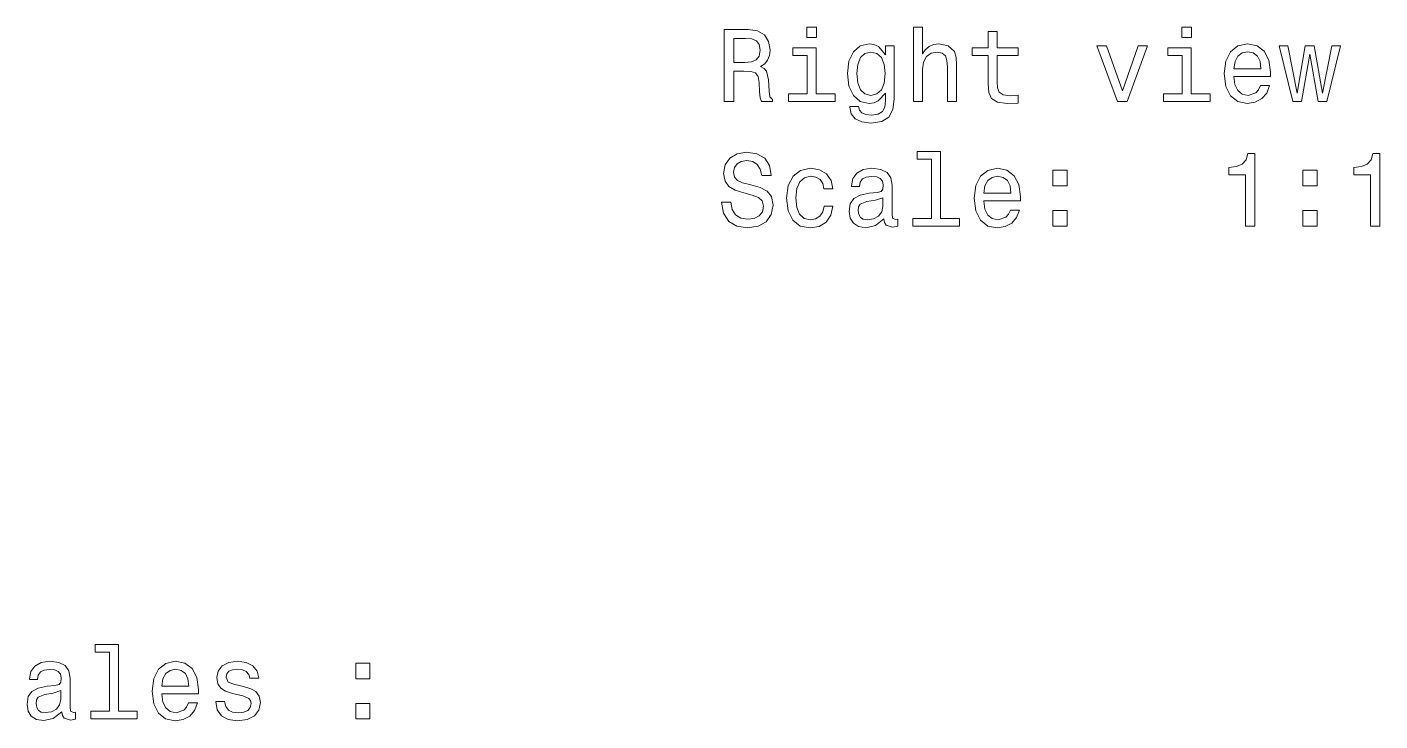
# Model space of a CAD drawing. Extents: x 0 to 297, y 0 to 210.
# Drawn here: x 75.6 to 141.3, y 71.6 to 105.3 of the extents above; entities that cross this region are included whole.
import ezdxf

# ---------------------------------------------------------------- set-up
doc = ezdxf.new("R2010")
doc.units = 0

msp = doc.modelspace()

# ---------------------------------------------------------------- linework, layer by layer
at = {"color": 7, "lineweight": 13}
for points in [[(109.432098, 101.723152), (109.901115, 101.723152), (109.901115, 103.200821), (110.380226, 103.200821), (110.733253, 103.185692), (110.955154, 103.115082), (111.076187, 102.948654), (111.126625, 102.651108), (111.15184, 102.197212), (111.182098, 101.899666), (111.242615, 101.723152), (111.772156, 101.723152), (111.772156, 101.81897), (111.656158, 101.960182), (111.615814, 102.222435), (111.580513, 102.78727), (111.494781, 103.205864), (111.378784, 103.336983), (111.197227, 103.432808), (111.398956, 103.558884), (111.540169, 103.735397), (111.630943, 103.957306), (111.661209, 104.224594), (111.590599, 104.648224), (111.38887, 104.96595), (111.056015, 105.157593), (110.602127, 105.223152), (109.432098, 105.223152)], [(113.92057, 105.344193), (113.451553, 105.344193), (113.451553, 104.839867), (113.92057, 104.839867)], [(118.620857, 101.723152), (119.064667, 101.723152), (119.064667, 103.286552), (119.110054, 103.644623), (119.25631, 103.906868), (119.483253, 104.068253), (119.785843, 104.128769), (120.027924, 104.078339), (120.179214, 103.942169), (120.254868, 103.715225), (120.280083, 103.412636), (120.280083, 101.723152), (120.723885, 101.723152), (120.723885, 103.50341), (120.703712, 103.861481), (120.61293, 104.159035), (120.315384, 104.431366), (119.85141, 104.527184), (119.599243, 104.491882), (119.382385, 104.396065), (119.200829, 104.244766), (119.064667, 104.037994), (119.064667, 105.344193), (118.620857, 105.344193)], [(132.136719, 105.344193), (131.667694, 105.344193), (131.667694, 104.839867), (132.136719, 104.839867)], [(110.471001, 104.794479), (110.778641, 104.764221), (110.995499, 104.668396), (111.131668, 104.491882), (111.177055, 104.214508), (111.126625, 103.921997), (110.990456, 103.745483), (110.758469, 103.654709), (110.440742, 103.629494), (109.901115, 103.629494), (109.901115, 104.794479)], [(117.692902, 101.844193), (117.692902, 104.431366), (117.269272, 104.431366), (117.269272, 103.992607), (116.921295, 104.391022), (116.709473, 104.491882), (116.472443, 104.527184), (116.04377, 104.426323), (115.710915, 104.143898), (115.494057, 103.69001), (115.418411, 103.079781), (115.494057, 102.464508), (115.710915, 102.010612), (116.04377, 101.723152), (116.472443, 101.627335), (116.714523, 101.662636), (116.916252, 101.75341), (117.269272, 102.136696), (117.269272, 101.75341), (117.228928, 101.450821), (117.117981, 101.233955), (116.906158, 101.10788), (116.58844, 101.062492), (116.311058, 101.092751), (116.114372, 101.168396), (115.998383, 101.299522), (115.963081, 101.476036), (115.534401, 101.476036), (115.534401, 101.455864), (115.599968, 101.133095), (115.801697, 100.891022), (116.124458, 100.73468), (116.563225, 100.679207), (117.087715, 100.754852), (117.435699, 100.966667), (117.632385, 101.334824)], [(122.251984, 103.962349), (122.251984, 102.605721), (122.282242, 102.166954), (122.423454, 101.864365), (122.705872, 101.687851), (123.184982, 101.627335), (123.709473, 101.65255), (123.709473, 102.035835), (123.326187, 102.005569), (122.97821, 102.045921), (122.791611, 102.171997), (122.710915, 102.383812), (122.695786, 102.681366), (122.695786, 103.962349), (123.709473, 103.962349), (123.709473, 104.340584), (122.695786, 104.340584), (122.695786, 105.132378), (122.251984, 105.132378), (122.251984, 104.340584), (121.485413, 104.340584), (121.485413, 103.962349)], [(134.189301, 102.948654), (135.964523, 102.948654), (135.969559, 103.155426), (135.88887, 103.735397), (135.666962, 104.169121), (135.31395, 104.431366), (134.844925, 104.527184), (134.385986, 104.426323), (134.032959, 104.143898), (133.806015, 103.684967), (133.725327, 103.079781), (133.80098, 102.459465), (134.027924, 102.005569), (134.3759, 101.723152), (134.829788, 101.627335), (135.22316, 101.692894), (135.545929, 101.864365), (135.782959, 102.136696), (135.919128, 102.499809), (135.480377, 102.499809), (135.389587, 102.29808), (135.258469, 102.146782), (134.885269, 102.025749), (134.597809, 102.081223), (134.380951, 102.257736), (134.239731, 102.545197), (134.189301, 102.933525)], [(113.905441, 102.096352), (113.905441, 104.340584), (112.765671, 104.340584), (112.765671, 103.962349), (113.461639, 103.962349), (113.461639, 102.096352), (112.553856, 102.096352), (112.553856, 101.723152), (114.823311, 101.723152), (114.823311, 102.096352)], [(115.877342, 103.079781), (115.922729, 103.528625), (116.058899, 103.861481), (116.270714, 104.058167), (116.553139, 104.128769), (116.850685, 104.058167), (117.072586, 103.861481), (117.208755, 103.528625), (117.259186, 103.079781), (117.208755, 102.62085), (117.072586, 102.293037), (116.850685, 102.091309), (116.553139, 102.025749), (116.270714, 102.091309), (116.058899, 102.293037), (115.922729, 102.625893)], [(128.540894, 101.723152), (129.009903, 101.723152), (129.998383, 104.431366), (129.539444, 104.431366), (128.777924, 102.24765), (128.001266, 104.431366), (127.537285, 104.431366)], [(132.121582, 102.096352), (132.121582, 104.340584), (130.981812, 104.340584), (130.981812, 103.962349), (131.67778, 103.962349), (131.67778, 102.096352), (130.769989, 102.096352), (130.769989, 101.723152), (133.039444, 101.723152), (133.039444, 102.096352)], [(134.189301, 103.321854), (134.244781, 103.669838), (134.380951, 103.92704), (134.587723, 104.083382), (134.860046, 104.138855), (135.12735, 104.083382), (135.334122, 103.92704), (135.460205, 103.669838), (135.505585, 103.321854)], [(137.477493, 101.723152), (137.880951, 104.022865), (138.284409, 101.723152), (138.708038, 101.723152), (139.373749, 104.431366), (138.945068, 104.431366), (138.496216, 102.131653), (138.097809, 104.431366), (137.659042, 104.431366), (137.26062, 102.131653), (136.811783, 104.431366), (136.388153, 104.431366), (137.053864, 101.723152)], [(109.759911, 96.831223), (109.300972, 96.831223), (109.40184, 96.296638), (109.653999, 95.903267), (110.042328, 95.666237), (110.566826, 95.580505), (111.086281, 95.661194), (111.474609, 95.883095), (111.721725, 96.231079), (111.8125, 96.69001), (111.736855, 97.103554), (111.52504, 97.37085), (111.182098, 97.547363), (110.723167, 97.678482), (110.329796, 97.774307), (110.072586, 97.885254), (109.926338, 98.046638), (109.880943, 98.298798), (109.926338, 98.525749), (110.057457, 98.69722), (110.259186, 98.81321), (110.536568, 98.853554), (110.818985, 98.803123), (111.040886, 98.666954), (111.187141, 98.44001), (111.257744, 98.132378), (111.716682, 98.132378), (111.716682, 98.142464), (111.635986, 98.616524), (111.398956, 98.969551), (111.025757, 99.191452), (110.521439, 99.267097), (110.067543, 99.191452), (109.714516, 98.979637), (109.487572, 98.651825), (109.406883, 98.228195), (109.472443, 97.849953), (109.664085, 97.592751), (109.966682, 97.42128), (110.380226, 97.290154), (110.788727, 97.174164), (111.096367, 97.06321), (111.282967, 96.901825), (111.348526, 96.63958), (111.28801, 96.372292), (111.131668, 96.170563), (110.894638, 96.044479), (110.586998, 96.004135), (110.244057, 96.059608), (109.981812, 96.220993), (109.815384, 96.483238)], [(119.503426, 98.924164), (119.503426, 96.049522), (118.590599, 96.049522), (118.590599, 95.676323), (120.855011, 95.676323), (120.855011, 96.049522), (119.947227, 96.049522), (119.947227, 99.297363), (118.807457, 99.297363), (118.807457, 98.924164)], [(134.75415, 95.676323), (135.213074, 95.676323), (135.213074, 99.201538), (134.870148, 99.201538), (134.779358, 98.893906), (134.597809, 98.687134), (134.320435, 98.566093), (133.937149, 98.525749), (133.937149, 98.167679), (134.75415, 98.167679)], [(140.826187, 95.676323), (141.285126, 95.676323), (141.285126, 99.201538), (140.942184, 99.201538), (140.85141, 98.893906), (140.669846, 98.687134), (140.392471, 98.566093), (140.009186, 98.525749), (140.009186, 98.167679), (140.826187, 98.167679)], [(114.273598, 97.486839), (114.712357, 97.486839), (114.621582, 97.890297), (114.404724, 98.208023), (114.066826, 98.404709), (113.628067, 98.480354), (113.143913, 98.379494), (112.775757, 98.097069), (112.54377, 97.638138), (112.463081, 97.022865), (112.538727, 96.412636), (112.765671, 95.95874), (113.123741, 95.676323), (113.612938, 95.580505), (114.046654, 95.656151), (114.384552, 95.867966), (114.616539, 96.200821), (114.7174, 96.644623), (114.29377, 96.644623), (114.218124, 96.362206), (114.076912, 96.150383), (113.875183, 96.019264), (113.628067, 95.97892), (113.320427, 96.044479), (113.098526, 96.246208), (112.962357, 96.57402), (112.916969, 97.037994), (112.962357, 97.491882), (113.103569, 97.819695), (113.330513, 98.021423), (113.628067, 98.092026), (113.890312, 98.046638), (114.086998, 97.930649), (114.218124, 97.739006)], [(117.193626, 96.02935), (117.193626, 96.014221), (117.218842, 95.842751), (117.294495, 95.72171), (117.612213, 95.625893), (117.859329, 95.666237), (117.859329, 96.009178), (117.753426, 95.994049), (117.612213, 96.059608), (117.586998, 96.261337), (117.586998, 97.663353), (117.526482, 98.021423), (117.349968, 98.273582), (117.042328, 98.424881), (116.608612, 98.480354), (116.184982, 98.419838), (115.872299, 98.248367), (115.675613, 97.981079), (115.610054, 97.628052), (115.610054, 97.597794), (116.008469, 97.597794), (116.04377, 97.809608), (116.154724, 97.960907), (116.336281, 98.051682), (116.593483, 98.086983), (116.840599, 98.061768), (117.017113, 97.986122), (117.123024, 97.854996), (117.158325, 97.673439), (117.138153, 97.461624), (117.057457, 97.355721), (116.855728, 97.305283), (116.477486, 97.264938), (116.04377, 97.174164), (115.73613, 97.012779), (115.554581, 96.76062), (115.4991, 96.387421), (115.54953, 96.054565), (115.705872, 95.807449), (115.958038, 95.651108), (116.306015, 95.595634), (116.77504, 95.701538)], [(122.045212, 96.901825), (123.820427, 96.901825), (123.82547, 97.108597), (123.744781, 97.688568), (123.522873, 98.122292), (123.169853, 98.384537), (122.700829, 98.480354), (122.241898, 98.379494), (121.88887, 98.097069), (121.661926, 97.638138), (121.581238, 97.032951), (121.656883, 96.412636), (121.883827, 95.95874), (122.231812, 95.676323), (122.685699, 95.580505), (123.079071, 95.646065), (123.40184, 95.817535), (123.63887, 96.089867), (123.77504, 96.45298), (123.336281, 96.45298), (123.245499, 96.251251), (123.114372, 96.099953), (122.74118, 95.97892), (122.453712, 96.034393), (122.236855, 96.210907), (122.095642, 96.498367), (122.045212, 96.886696)], [(122.045212, 97.275024), (122.100685, 97.623009), (122.236855, 97.880211), (122.443626, 98.036552), (122.715958, 98.092026), (122.983253, 98.036552), (123.190025, 97.880211), (123.316101, 97.623009), (123.361496, 97.275024)], [(125.38887, 97.633095), (126.084839, 97.633095), (126.084839, 98.384537), (125.38887, 98.384537)], [(137.532959, 97.633095), (138.228928, 97.633095), (138.228928, 98.384537), (137.532959, 98.384537)], [(117.143196, 96.624451), (117.082672, 96.362206), (116.921295, 96.160469), (116.679214, 96.02935), (116.381668, 95.983963), (116.190025, 96.009178), (116.053856, 96.089867), (115.968124, 96.231079), (115.942902, 96.427765), (115.963081, 96.604279), (116.04377, 96.730354), (116.366539, 96.871567), (116.77504, 96.932083), (117.143196, 97.053123)], [(125.38887, 95.676323), (126.084839, 95.676323), (126.084839, 96.427765), (125.38887, 96.427765)], [(137.532959, 95.676323), (138.228928, 95.676323), (138.228928, 96.427765), (137.532959, 96.427765)], [(79.574753, 74.970993), (79.574753, 72.096352), (78.661934, 72.096352), (78.661934, 71.723152), (80.926346, 71.723152), (80.926346, 72.096352), (80.018562, 72.096352), (80.018562, 75.344193), (78.878792, 75.344193), (78.878792, 74.970993)], [(77.264954, 72.07618), (77.264954, 72.06105), (77.290176, 71.88958), (77.365822, 71.768539), (77.683548, 71.672722), (77.930664, 71.713066), (77.930664, 72.056007), (77.824753, 72.040878), (77.683548, 72.106438), (77.658325, 72.308167), (77.658325, 73.710182), (77.597809, 74.068253), (77.421295, 74.320412), (77.113663, 74.47171), (76.679947, 74.527184), (76.256317, 74.466667), (75.943634, 74.295197), (75.746948, 74.027908), (75.681381, 73.674881), (75.681381, 73.644623), (76.079803, 73.644623), (76.115105, 73.856438), (76.226059, 74.007736), (76.407608, 74.098511), (76.66481, 74.133812), (76.911934, 74.108597), (77.088448, 74.032951), (77.194351, 73.901825), (77.22966, 73.720268), (77.209488, 73.508453), (77.128792, 73.40255), (76.927063, 73.352112), (76.54882, 73.311768), (76.115105, 73.220993), (75.807465, 73.059608), (75.625916, 72.807449), (75.570435, 72.43425), (75.620865, 72.101395), (75.777206, 71.854279), (76.029373, 71.697937), (76.37735, 71.642464), (76.846375, 71.748367)], [(82.116547, 72.948654), (83.891754, 72.948654), (83.896805, 73.155426), (83.816109, 73.735397), (83.594208, 74.169121), (83.24118, 74.431366), (82.772163, 74.527184), (82.313232, 74.426323), (81.960205, 74.143898), (81.733261, 73.684967), (81.652565, 73.079781), (81.72821, 72.459465), (81.955154, 72.005569), (82.303146, 71.723152), (82.757034, 71.627335), (83.150406, 71.692894), (83.473175, 71.864365), (83.710205, 72.136696), (83.846375, 72.499809), (83.407608, 72.499809), (83.316833, 72.29808), (83.185707, 72.146782), (82.812508, 72.025749), (82.52504, 72.081223), (82.308182, 72.257736), (82.166977, 72.545197), (82.116547, 72.933525)], [(86.090607, 73.301682), (85.661926, 73.40255), (85.344208, 73.518539), (85.238297, 73.755569), (85.268555, 73.921997), (85.374466, 74.043037), (85.545937, 74.118683), (85.793053, 74.148941), (86.03009, 74.118683), (86.21669, 74.027908), (86.337723, 73.891739), (86.388153, 73.710182), (86.821869, 73.710182), (86.821869, 73.720268), (86.746223, 74.04808), (86.539452, 74.305283), (86.21669, 74.466667), (85.793053, 74.527184), (85.36438, 74.466667), (85.051697, 74.30024), (84.855011, 74.053123), (84.794495, 73.74044), (84.83989, 73.437851), (84.981094, 73.226036), (85.213081, 73.074738), (85.55098, 72.968826), (86.045212, 72.847794), (86.347809, 72.72171), (86.428497, 72.62085), (86.458755, 72.469551), (86.413376, 72.282951), (86.292336, 72.141739), (86.09565, 72.050964), (85.833405, 72.020706), (85.556023, 72.050964), (85.354294, 72.156868), (85.218124, 72.328339), (85.162651, 72.565369), (84.733978, 72.565369), (84.804581, 72.161911), (85.011353, 71.869408), (85.339165, 71.692894), (85.793053, 71.627335), (86.26712, 71.692894), (86.615097, 71.869408), (86.82692, 72.151825), (86.902565, 72.519981), (86.847092, 72.837708), (86.69075, 73.054565), (86.433548, 73.195778)], [(91.532249, 73.679924), (92.22821, 73.679924), (92.22821, 74.431366), (91.532249, 74.431366)], [(82.116547, 73.321854), (82.172012, 73.669838), (82.308182, 73.92704), (82.514954, 74.083382), (82.787292, 74.138855), (83.054581, 74.083382), (83.261353, 73.92704), (83.387436, 73.669838), (83.432823, 73.321854)], [(77.214523, 72.67128), (77.154007, 72.409035), (76.99263, 72.207298), (76.750549, 72.07618), (76.453003, 72.030792), (76.261353, 72.056007), (76.125191, 72.136696), (76.039459, 72.277908), (76.014236, 72.474594), (76.034409, 72.651108), (76.115105, 72.777184), (76.437866, 72.918396), (76.846375, 72.978912), (77.214523, 73.099953)], [(91.532249, 71.723152), (92.22821, 71.723152), (92.22821, 72.474594), (91.532249, 72.474594)]]:
    msp.add_lwpolyline(points, close=True, dxfattribs=at)

doc.saveas('drawing.dxf')
